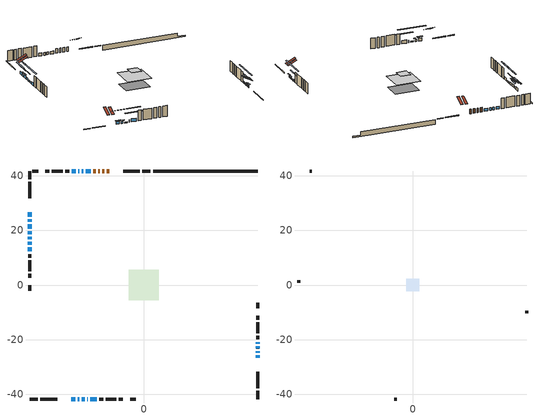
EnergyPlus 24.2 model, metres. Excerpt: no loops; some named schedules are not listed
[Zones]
conditioned space
 floor outside (Floor1 construction): -0.55,-0.55 -0.55,0.55 0.55,0.55 0.55,-0.55 z1.37
 floor outside (Floor2 construction): -0.55,-0.55 -0.55,0.55 0.55,0.55 0.55,-0.55 z1.37
 floor adiabatic (AdiabaticFloorConstruction): -5.54,-5.54 -5.54,5.54 5.54,5.54 5.54,-5.54 z3.81
 floor foundation (Slab1 construction): -5.53,-4.07 -5.53,4.07 5.53,4.07 5.53,-4.07 z-0.76
 wall outside (RimJoist1 construction): 2.47,41.81 -0.5,41.81 / -41.81,-41.81 -38.84,-41.81 / -41.81,41.81 -41.81,38.84 / 41.81,-41.81 41.81,-38.84 z1.37:1.67
 wall outside (RimJoist2 construction): -1.43,41.81 -7.6,41.81 / -37.91,-41.81 -31.73,-41.81 / -41.81,37.91 -41.81,31.73 / 41.81,-37.91 41.81,-31.73 z1.37:1.67
 wall outside (AdiabaticWallConstruction 1): -12.72,41.81 -13.51,41.81 / -14.43,41.81 -15.26,41.81 / -16.19,41.81 -16.76,41.81 / -17.69,41.81 -18.51,41.81 z1.37:3.4
 wall outside (AdiabaticWallConstruction): -19.43,41.81 -21.25,41.81 / -22.18,41.81 -22.69,41.81 / -20.66,-41.81 -20.52,-41.81 / -41.81,13.88 -41.81,12.29 / -23.61,41.81 -24.09,41.81 / -25.02,41.81 -26.43,41.81 z1.37:2.59; -26.62,-41.81 -25.19,-41.81 / -41.81,26.62 -41.81,25.09 z1.37:2.69; -41.81,24.16 -41.81,23.14 z1.37:2.29; 41.81,-26.62 41.81,-25.7 / -41.81,22.22 -41.81,20.69 z1.37:2.64; 41.81,-24.77 41.81,-24.21 z1.37:2.39; -24.27,-41.81 -23.63,-41.81 z1.37:2.26; 41.81,-23.29 41.81,-22.47 / -41.81,15.93 -41.81,14.81 z1.37:2.03; -22.7,-41.81 -21.58,-41.81 z1.37:1.83; -41.81,19.76 -41.81,18.6 z1.37:2.34; -41.81,17.67 -41.81,16.85 z1.37:2.01; 41.81,-21.55 41.81,-20.91 z1.37:2.31; -19.59,-41.81 -17.3,-41.81 z1.37:2.79
 wall outside (Wall1 construction): -27.36,41.81 -28.79,41.81 / -16.38,-41.81 -14.94,-41.81 / -41.81,11.37 -41.81,9.93 / 41.81,-19.98 41.81,-18.55 z1.37:6.25
 wall outside (Wall2 construction): -29.72,41.81 -33.69,41.81 / -14.01,-41.81 -10.05,-41.81 / -41.81,9 -41.81,5.04 / 41.81,-17.62 41.81,-13.65 z1.37:6.25
 wall outside (Wall3 construction): -34.62,41.81 -36.06,41.81 / -9.12,-41.81 -7.68,-41.81 / -41.81,4.11 -41.81,2.67 / 41.81,-12.72 41.81,-11.28 z1.37:6.25
 wall outside (Wall5 construction): -38.77,41.81 -40.88,41.81 / -4.96,-41.81 -2.85,-41.81 / -41.81,-0.05 -41.81,-2.16 / 41.81,-8.57 41.81,-6.46 z1.37:6.25
 wall foundation (FoundationWall1 construction): 3.4,41.81,-0.76 3.4,41.81,1.37 37.97,41.81,1.37 37.97,41.81,-0.11 41.81,41.81,-0.11 41.81,41.81,-0.76
 window (WindowConstruction 11): -19.44,41.81 -21.25,41.81 z1.37:2.59
 window (WindowConstruction 4): -26.62,-41.81 -25.19,-41.81 z1.37:2.69
 window (WindowConstruction 5): -41.81,26.62 -41.81,25.09 z1.37:2.69
 window (WindowConstruction 6): -41.81,24.16 -41.81,23.15 z1.37:2.28
 window (WindowConstruction 7): 41.81,-26.62 41.81,-25.7 z1.37:2.64
 window (WindowConstruction 8): 41.81,-24.77 41.81,-24.22 z1.37:2.38
 window (WindowConstruction 9): -24.26,-41.81 -23.63,-41.81 z1.37:2.26
 window (WindowConstruction 10): -41.81,22.22 -41.81,20.69 z1.37:2.64
 window (WindowConstruction 14): 41.81,-23.29 41.81,-22.47 z1.37:2.03
 window (WindowConstruction 15): -22.18,41.81 -22.68,41.81 z1.37:2.59
 window (WindowConstruction 16): -22.7,-41.81 -21.58,-41.81 z1.37:1.83
 window (WindowConstruction 17): -41.81,19.76 -41.81,18.6 z1.37:2.34
 window (WindowConstruction 18): -41.81,17.67 -41.81,16.85 z1.37:2
 window (WindowConstruction 19): -41.81,15.92 -41.81,14.81 z1.37:2.03
 window (WindowConstruction 12): -20.65,-41.81 -20.52,-41.81 z1.37:2.59
 window (WindowConstruction 13): -41.81,13.88 -41.81,12.3 z1.37:2.59
 window (WindowConstruction): 41.81,-21.54 41.81,-20.91 z1.37:2.31
 window (WindowConstruction 1): -23.61,41.81 -24.09,41.81 z1.37:2.59
 window (WindowConstruction 2): -25.02,41.81 -26.43,41.81 z1.37:2.59
 window (WindowConstruction 3): -19.59,-41.81 -17.31,-41.81 z1.37:2.79
 door (Door): -12.72,41.81 -13.5,41.81 z1.37:3.4
 door (Door 1): -14.43,41.81 -15.26,41.81 z1.37:3.4
 door (Door 2): -16.19,41.81 -16.76,41.81 z1.37:3.4
 door (Door 3): -17.69,41.81 -18.51,41.81 z1.37:3.4
 ceiling adiabatic (AdiabaticFloorConstruction): 5.54,-5.54 5.54,5.54 -5.54,5.54 -5.54,-5.54 z3.81
 roof outside (Roof2 construction): -11.79,41.81,6.25 -11.79,37.82,8.24 -10.67,37.82,8.24 -10.67,41.81,6.25; -27.55,-41.81,6.25 -27.55,-37.82,8.24 -28.66,-37.82,8.24 -28.66,-41.81,6.25; -41.81,27.55,6.25 -37.82,27.55,8.24 -37.82,28.66,8.24 -41.81,28.66,6.25; 41.81,-27.55,6.25 37.82,-27.55,8.24 37.82,-28.66,8.24 41.81,-28.66,6.25
attic - vented
 floor to conditioned space (Floor3 construction Reversed): -2.3,-2.3 -2.3,2.3 2.3,2.3 2.3,-2.3 z6.25
 wall outside (Wall4 construction): -36.99,41.81 -37.84,41.81 / -6.75,-41.81 -5.89,-41.81 / -41.81,1.74 -41.81,0.88 / 41.81,-10.35 41.81,-9.49 z1.37:6.25
 roof outside (Roof1 construction): -9.74,41.81,6.25 -9.74,37.46,8.42 -8.53,37.46,8.42 -8.53,41.81,6.25; -29.59,-41.81,6.25 -29.59,-37.46,8.42 -30.81,-37.46,8.42 -30.81,-41.81,6.25; -41.81,29.59,6.25 -37.46,29.59,8.42 -37.46,30.81,8.42 -41.81,30.81,6.25; 41.81,-29.59,6.25 37.46,-29.59,8.42 37.46,-30.81,8.42 41.81,-30.81,6.25
shading: -24.58,-41.81 -27.23,-41.81 -27.23,-42.42 -24.58,-42.42 z3.3; -41.81,22.04 -41.81,29.67 -42.27,29.67 -42.27,22.04 z5.74; -41.81,20.09 -41.81,27.21 -42.27,27.21 -42.27,20.09 z5.34; 41.81,-25.4 41.81,-26.92 42.27,-26.92 42.27,-25.4 z2.94; 41.81,-23.92 41.81,-25.07 42.27,-25.07 42.27,-23.92 z2.68; -23.02,-41.81 -24.87,-41.81 -24.87,-42.27 -23.02,-42.27 z2.87; -41.81,19.78 -41.81,23.13 -42.27,23.13 -42.27,19.78 z3.55; 41.81,-16.37 41.81,-29.39 42.27,-29.39 42.27,-16.37 z8.13; -15.48,-41.81 -28.8,-41.81 -28.8,-42.27 -15.48,-42.27 z7.93; -41.81,15.55 -41.81,22.81 -42.11,22.81 -42.11,15.55 z5.39; -41.81,10.75 -41.81,23.77 -42.27,23.77 -42.27,10.75 z8.1; -41.81,8.71 -41.81,22.02 -42.27,22.02 -42.27,8.71 z8.13; 41.81,-17.86 41.81,-24.6 42.27,-24.6 42.27,-17.86 z5.36; -14.25,-41.81 -22.64,-41.81 -22.64,-42.27 -14.25,-42.27 z5.84
[Building]
Building 1: Terrain=Suburbs
[Site:Location]
Vancouver Intl AP_BC: Latitude {deg}=49.19; Longitude {deg}=-123.18; Time Zone {hr}=-8; Elevation {m}=4; Keep Site Location Information=Yes
[Site:GroundTemperature:Shallow]
8.06451, 6.96315, 6.87495, 7.3976, 9.49575, 11.5841, 13.3946, 14.5416, 14.639, 13.7062, 11.9418, 9.91751
[Site:WaterMainsTemperature]
Calculation Method=Schedule; Temperature Schedule=mains temperature schedule
[Material] Roughness=Rough; Thermal Absorptance=0.9
Name | Thickness {m} | Conductivity {W/m-K} | Density {kg/m3} | Specific Heat {J/kg-K} | Solar Absorptance | Visible Absorptance
asphalt or fiberglass shingles | 0.00635 | 0.162714 | 1121.4 | 1465.45 | 0.4 | 0.4
ceiling loosefill ins | 0.0846667 | 0.0480833 | 16.02 | 1046.75 | 0.7 | 0.7
ceiling stud and cavity | 0.1397 | 0.0955869 | 65.682 | 1177.47 | 0.7 | 0.7
concrete 4.0 in. | 0.1016 | 1.803125 | 2242.8 | 837.4 | 0.7 | 0.7
concrete 8.0 in. | 0.2032 | 1.803125 | 2242.8 | 837.4 | 0.7 | 0.7
door material | 0.04445 | 0.188738 | 512.64 | 1214.23 | 0.7 | 0.7
door material 1 | 0.04445 | 0.20624 | 512.64 | 1214.23 | 0.7 | 0.7
door material 2 | 0.04445 | 0.0639163 | 512.64 | 1214.23 | 0.7 | 0.7
exterior vertical ins | 0.0421978 | 0.029427 | 32.04 | 1214.23 | 0.7 | 0.7
floor covering | 0.0127 | 9.015625 | 54.468 | 1339.84 | 0.6 | 0.6
floor covering 1 | 0.0127 | 0.0433444 | 54.468 | 1339.84 | 0.6 | 0.6
floor rigid ins; wall rigid ins 1 | 0.512978 | 0.029427 | 32.04 | 1214.23 | 0.7 | 0.7
floor stud and cavity | 0.0889 | 0.19016 | 50.32683 | 1063.81 | 0.7 | 0.7
floor stud and cavity 1 | 0.1397 | 1.27559 | 92.3553 | 1139.71 | 0.7 | 0.7
floor stud and cavity 2 | 0.1397 | 1.75129 | 37.0049 | 1207.88 | 0.7 | 0.7
furniture material conditioned space 1 | 0.1524 | 0.115458 | 640.8 | 1214.23 | 0.6 | 0.6
gypsum board | 0.0127 | 0.160291 | 801 | 837.4 | 0.6 | 0.6
gypsum board 1 | 0.0127 | 0.160291 | 801 | 837.4 | 0.7 | 0.7
osb sheathing 0.5 in. | 0.0127 | 0.115458 | 512.64 | 1214.23 | 0.7 | 0.7
osb sheathing 0.75 in. | 0.01905 | 0.115458 | 512.64 | 1214.23 | 0.7 | 0.7
osb sheathing 2.0 in. | 0.0508 | 0.115458 | 512.64 | 1214.23 | 0.7 | 0.7
rim joist stud and cavity | 0.0508 | 0.0310689 | 125.044 | 1163.47 | 0.6 | 0.6
roof stud and cavity | 0.2032 | 0.1192 | 78.34581 | 1123.46 | 0.7 | 0.7
wall rigid ins | 0.103632 | 0.029427 | 32.04 | 1214.23 | 0.7 | 0.7
wall stud and cavity | 0.1397 | 0.111274 | 139.0536 | 1170.24 | 0.7 | 0.7
wall stud and cavity 1 | 0.1397 | 0.102109 | 139.0536 | 1170.24 | 0.7 | 0.7
wall stud and cavity 2 | 0.1397 | 0.106638 | 139.0536 | 1170.24 | 0.7 | 0.7
wall stud and cavity 3 | 0.0889 | 6.1454 | 50.32683 | 1063.81 | 0.6 | 0.6
wall stud and cavity 4 | 0.1397 | 0.568321 | 139.0536 | 1170.24 | 0.7 | 0.7
wall stud and cavity 5 | 0.0889 | 0.380278 | 52.3479 | 1209.89 | 0.7 | 0.7
wall stud and cavity 6 | 0.0889 | 0.391764 | 83.0341 | 1211.67 | 0.7 | 0.7
wood siding | 0.0254 | 0.102417 | 544.68 | 1172.36 | 0.4 | 0.4
wood siding 1 | 0.00254 | 0.102417 | 544.68 | 1172.36 | 0.4 | 0.4
wood siding 2; wood siding 3; wood siding 4 | 0.0254 | 0.102417 | 544.68 | 1172.36 | 0.7 | 0.7
[WindowMaterial:SimpleGlazingSystem]
Name | U-Factor {W/m2-K} | Solar Heat Gain Coefficient
WindowMaterial | 2.174674 | 0.34
WindowMaterial 1 | 2.166157 | 0.34
WindowMaterial 10 | 1.99071 | 0.39
WindowMaterial 11 | 2.146284 | 0.35
WindowMaterial 12 | 2.322302 | 0.33
WindowMaterial 13 | 1.94528 | 0.41
WindowMaterial 14 | 2.370565 | 0.31
WindowMaterial 15 | 2.32628 | 0.32
WindowMaterial 16 | 2.393277 | 0.3
WindowMaterial 17 | 2.1355 | 0.36
WindowMaterial 18 | 2.38022 | 0.3
WindowMaterial 19 | 2.25189 | 0.33
WindowMaterial 2 | 1.76756 | 0.44
WindowMaterial 3 | 1.785731 | 0.43
WindowMaterial 4 | 1.87431 | 0.41
WindowMaterial 5 | 1.98389 | 0.39
WindowMaterial 6 | 2.404633 | 0.29
WindowMaterial 7 | 2.1196 | 0.36
WindowMaterial 8 | 2.3382 | 0.31
WindowMaterial 9 | 2.18773 | 0.34
[Construction]
AdiabaticFloorConstruction: floor stud and cavity 2, floor rigid ins, osb sheathing 0.75 in., floor covering 1
AdiabaticWallConstruction: wood siding 3, wall rigid ins 1, wall stud and cavity 5, gypsum board
AdiabaticWallConstruction 1: wood siding 4, wall rigid ins 1, wall stud and cavity 5, gypsum board
Door; Door 3: door material
Door 1: door material 1
Door 2: door material 2
Floor1 construction: floor stud and cavity, floor covering
Floor2 construction: floor stud and cavity 1, osb sheathing 0.75 in., floor covering 1
Floor3 construction Reversed: gypsum board, ceiling stud and cavity, ceiling loosefill ins
FoundationWall1 construction: concrete 8.0 in., gypsum board 1
furniture construction conditioned space 1: furniture material conditioned space 1
PartitionWallConstruction: gypsum board, wall stud and cavity 6, gypsum board
RimJoist1 construction; RimJoist2 construction: wood siding 2, osb sheathing 2.0 in., rim joist stud and cavity
Roof1 construction: asphalt or fiberglass shingles
Roof2 construction: asphalt or fiberglass shingles, osb sheathing 0.75 in., roof stud and cavity, gypsum board
Slab1 construction: concrete 4.0 in.
Wall1 construction: wood siding, osb sheathing 0.5 in., wall stud and cavity, gypsum board
Wall2 construction: wood siding, osb sheathing 0.5 in., wall stud and cavity 1, gypsum board
Wall3 construction: wood siding, osb sheathing 0.5 in., wall stud and cavity 2, gypsum board
Wall4 construction: wood siding 1, wall stud and cavity 3
Wall5 construction: wood siding, wall rigid ins, osb sheathing 0.5 in., wall stud and cavity 4, gypsum board
WindowConstruction: WindowMaterial
WindowConstruction 1: WindowMaterial 1
WindowConstruction 10: WindowMaterial 10
WindowConstruction 11: WindowMaterial 11
WindowConstruction 12: WindowMaterial 12
WindowConstruction 13: WindowMaterial 13
WindowConstruction 14: WindowMaterial 14
WindowConstruction 15: WindowMaterial 15
WindowConstruction 16: WindowMaterial 16
WindowConstruction 17: WindowMaterial 17
WindowConstruction 18: WindowMaterial 18
WindowConstruction 19: WindowMaterial 19
WindowConstruction 2: WindowMaterial 2
WindowConstruction 3: WindowMaterial 3
WindowConstruction 4: WindowMaterial 4
WindowConstruction 5: WindowMaterial 5
WindowConstruction 6: WindowMaterial 6
WindowConstruction 7: WindowMaterial 7
WindowConstruction 8: WindowMaterial 8
WindowConstruction 9: WindowMaterial 9
[Zone] Multiplier=1; Part of Total Floor Area=Yes
Name | Volume {m3}
attic - vented | 7.26528
conditioned space | 496.5
[Space]
Name | Zone | Volume {m3}
attic - vented 1 | attic - vented | 7.26528
conditioned space 1 | conditioned space | 496.5
[ZoneInfiltration:EffectiveLeakageArea]
infil attic - vented 1: Zone or Space=attic - vented 1; Schedule=Always On Discrete; Effective Air Leakage Area {cm2}=876.414; Stack Coefficient=0.000490455; Wind Coefficient=1.4963e-05
[ZoneMixing]
whole house fan mix: Zone or Space=attic - vented; Schedule=Always On Continuous; Design Flow Rate Calculation Method=Flow/Zone; Design Flow Rate {m3/s}=0; Source Zone or Space=conditioned space
[SurfaceProperty:ExposedFoundationPerimeter]
Slab1: Exposed Perimeter Calculation Method=TotalExposedPerimeter; Total Exposed Perimeter {m}=38.405
[InternalMass] Zone or ZoneList=conditioned space; Space or SpaceList=conditioned space 1
Name | Construction | Surface Area {m2}
furniture mass conditioned space 1 | furniture construction conditioned space 1 | 86.1475
partition wall mass | PartitionWallConstruction | 215.369
[Lights]
interior lighting: Zone or ZoneList or Space or SpaceList=conditioned space 1; Schedule=interior lighting schedule; Design Level Calculation Method=LightingLevel; Lighting Level {W}=343.2; Return Air Fraction=0; Fraction Radiant=0.6; Fraction Visible=0.2; Fraction Replaceable=1
[People]
occupants: Zone or ZoneList or Space or SpaceList=conditioned space 1; Number of People Schedule=occupants schedule; Number of People Calculation Method=People; Number of People=3; Fraction Radiant=0.314171; Sensible Heat Fraction=0.56303; Activity Level Schedule=occupants activity schedule; Carbon Dioxide Generation Rate {m3/s-W}=0; Enable ASHRAE 55 Comfort Warnings=No; Mean Radiant Temperature Calculation Type=EnclosureAveraged
[ElectricEquipment] Zone or ZoneList or Space or SpaceList=conditioned space 1; Design Level Calculation Method=EquipmentLevel
Name | Schedule | Design Level {W} | Fraction Latent | Fraction Radiant | Fraction Lost
clothes dryer | clothes dryer schedule | 140.772 | 0.015 | 0.081 | 0.85
clothes washer | clothes washer schedule | 32.1985 | 0.03 | 0.162 | 0.7
cooking range | cooking range schedule | 215.147 | 0.08 | 0.432 | 0.2
dishwasher | dishwasher schedule | 66.8632 | 0.3 | 0.18 | 0.4
fridge | fridge schedule | 72.9452 | 0 | 0.6 | 0
mech vent bath fan 0 | mech vent bath fan 0 schedule | 50.2 | 0 | 0 | 1
mech vent bath fan 1 | mech vent bath fan 1 schedule | 50.2 | 0 | 0 | 1
mech vent house fan | mech vent house fan schedule | 0 | 0 | 0 | 1
mech vent house fan cfis | mech vent house fan cfis schedule | 0 | 0 | 0 | 0
mech vent range fan 0 | mech vent range fan 0 schedule | 57 | 0 | 0 | 1
misc plug loads | misc plug loads schedule | 494.7 | 0.045 | 0.513 | 0.1
whole house fan | Always On Discrete | 0 | 0 | 0 | 1
[OtherEquipment] Zone or ZoneList or Space or SpaceList=conditioned space 1; Design Level Calculation Method=EquipmentLevel
Name | Fuel Type | Schedule | Design Level {W} | Fraction Latent | Fraction Radiant | Fraction Lost
clothes dryer 1 | Electricity | clothes dryer schedule | 0 | 0.015 | 0.081 | 0.85
cooking range 1 | Electricity | cooking range schedule | 0 | 0.08 | 0.432 | 0.2
general water use latent | None | general water use schedule | 62.594 | 1 | 0 | 0
general water use sensible | None | general water use schedule | -61.6891 | 0 | 0.6 | 0
mech vent house fan latent load | None | Always On Discrete | 0 | 1 | 0 | 0
mech vent house fan sensible load | None | Always On Discrete | 0 | 0 | 0 | 0
water heater energy adjustment1; water heater energy adjustment2 | NaturalGas | Always On Discrete | 0.01 | 0 | 0 | 1
[ZoneInfiltration:DesignFlowRate] Zone or ZoneList or Space or SpaceList=conditioned space 1; Schedule=Always On Discrete; Design Flow Rate Calculation Method=Flow/Zone; Design Flow Rate {m3/s}=0
infil flow; natural vent flow; whole house fan flow
[Foundation:Kiva]
Foundation Kiva 1: Initial Indoor Air Temperature {C}=18; Wall Height Above Grade {m}=1.37002; Wall Depth Below Slab {m}=0.2032; Custom Block Material Name 1=exterior vertical ins; Custom Block Depth 1 {m}=2.13; Custom Block X Position 1 {m}=0.2159; Custom Block Z Position 1 {m}=0
[Foundation:Kiva:Settings]
Soil Conductivity {W/m-K}=0.849921; Soil Density {kg/m3}=1842.3; Soil Specific Heat {J/kg-K}=418.7; Ground Solar Absorptivity=0.9; Ground Thermal Absorptivity=0.9; Ground Surface Roughness {m}=0.03; Far-Field Width {m}=40; Deep-Ground Boundary Condition=ZeroFlux; Deep-Ground Depth {m}=40; Minimum Cell Dimension {m}=0.2; Maximum Cell Growth Coefficient=3; Simulation Timestep=Timestep
[Exterior:Lights]
exterior lighting: Schedule=exterior lighting schedule; Design Level {W}=75.6
[Schedule:Constant]
Name | Hourly Value
Always On Continuous; mech vent house fan schedule; mech vent house fan cfis schedule; Always On Discrete | 1
occupants activity schedule | 117.228
fridge schedule | 0
[Schedule:Week:Daily]
interior lighting schedule Week Rule - Jan1-Jan27: interior lighting schedule day, interior lighting schedule day, interior lighting schedule day, interior lighting schedule day, interior lighting schedule day, interior lighting schedule day, interior lighting schedule day, interior lighting schedule default day, interior lighting schedule default day, interior lighting schedule default day, interior lighting schedule default day, interior lighting schedule default day
interior lighting schedule Week Rule - Jan28-Feb3: interior lighting schedule day, interior lighting schedule day, interior lighting schedule day, interior lighting schedule day, interior lighting schedule day 1, interior lighting schedule day 1, interior lighting schedule day 1, interior lighting schedule default day, interior lighting schedule default day, interior lighting schedule default day, interior lighting schedule default day, interior lighting schedule default day
interior lighting schedule Week Rule - Feb4-Feb24: interior lighting schedule day 1, interior lighting schedule day 1, interior lighting schedule day 1, interior lighting schedule day 1, interior lighting schedule day 1, interior lighting schedule day 1, interior lighting schedule day 1, interior lighting schedule default day, interior lighting schedule default day, interior lighting schedule default day, interior lighting schedule default day, interior lighting schedule default day
interior lighting schedule Week Rule - Feb25-Mar3: interior lighting schedule day 1, interior lighting schedule day 1, interior lighting schedule day 1, interior lighting schedule day 1, interior lighting schedule day 2, interior lighting schedule day 2, interior lighting schedule day 2, interior lighting schedule default day, interior lighting schedule default day, interior lighting schedule default day, interior lighting schedule default day, interior lighting schedule default day
interior lighting schedule Week Rule - Mar4-Mar31: interior lighting schedule day 2, interior lighting schedule day 2, interior lighting schedule day 2, interior lighting schedule day 2, interior lighting schedule day 2, interior lighting schedule day 2, interior lighting schedule day 2, interior lighting schedule default day, interior lighting schedule default day, interior lighting schedule default day, interior lighting schedule default day, interior lighting schedule default day
interior lighting schedule Week Rule - Apr1-Apr28: interior lighting schedule day 3, interior lighting schedule day 3, interior lighting schedule day 3, interior lighting schedule day 3, interior lighting schedule day 3, interior lighting schedule day 3, interior lighting schedule day 3, interior lighting schedule default day, interior lighting schedule default day, interior lighting schedule default day, interior lighting schedule default day, interior lighting schedule default day
interior lighting schedule Week Rule - Apr29-May5: interior lighting schedule day 3, interior lighting schedule day 3, interior lighting schedule day 4, interior lighting schedule day 4, interior lighting schedule day 4, interior lighting schedule day 4, interior lighting schedule day 4, interior lighting schedule default day, interior lighting schedule default day, interior lighting schedule default day, interior lighting schedule default day, interior lighting schedule default day
interior lighting schedule Week Rule - May6-May26: interior lighting schedule day 4, interior lighting schedule day 4, interior lighting schedule day 4, interior lighting schedule day 4, interior lighting schedule day 4, interior lighting schedule day 4, interior lighting schedule day 4, interior lighting schedule default day, interior lighting schedule default day, interior lighting schedule default day, interior lighting schedule default day, interior lighting schedule default day
interior lighting schedule Week Rule - May27-Jun2: interior lighting schedule day 4, interior lighting schedule day 4, interior lighting schedule day 4, interior lighting schedule day 4, interior lighting schedule day 4, interior lighting schedule day 5, interior lighting schedule day 5, interior lighting schedule default day, interior lighting schedule default day, interior lighting schedule default day, interior lighting schedule default day, interior lighting schedule default day
interior lighting schedule Week Rule - Jun3-Jun30: interior lighting schedule day 5, interior lighting schedule day 5, interior lighting schedule day 5, interior lighting schedule day 5, interior lighting schedule day 5, interior lighting schedule day 5, interior lighting schedule day 5, interior lighting schedule default day, interior lighting schedule default day, interior lighting schedule default day, interior lighting schedule default day, interior lighting schedule default day
interior lighting schedule Week Rule - Jul1-Jul28: interior lighting schedule day 6, interior lighting schedule day 6, interior lighting schedule day 6, interior lighting schedule day 6, interior lighting schedule day 6, interior lighting schedule day 6, interior lighting schedule day 6, interior lighting schedule default day, interior lighting schedule default day, interior lighting schedule default day, interior lighting schedule default day, interior lighting schedule default day
interior lighting schedule Week Rule - Jul29-Aug4: interior lighting schedule day 6, interior lighting schedule day 6, interior lighting schedule day 6, interior lighting schedule day 7, interior lighting schedule day 7, interior lighting schedule day 7, interior lighting schedule day 7, interior lighting schedule default day, interior lighting schedule default day, interior lighting schedule default day, interior lighting schedule default day, interior lighting schedule default day
interior lighting schedule Week Rule - Aug5-Aug25: interior lighting schedule day 7, interior lighting schedule day 7, interior lighting schedule day 7, interior lighting schedule day 7, interior lighting schedule day 7, interior lighting schedule day 7, interior lighting schedule day 7, interior lighting schedule default day, interior lighting schedule default day, interior lighting schedule default day, interior lighting schedule default day, interior lighting schedule default day
interior lighting schedule Week Rule - Aug26-Sep1: interior lighting schedule day 7, interior lighting schedule day 7, interior lighting schedule day 7, interior lighting schedule day 7, interior lighting schedule day 7, interior lighting schedule day 7, interior lighting schedule day 8, interior lighting schedule default day, interior lighting schedule default day, interior lighting schedule default day, interior lighting schedule default day, interior lighting schedule default day
interior lighting schedule Week Rule - Sep2-Sep29: interior lighting schedule day 8, interior lighting schedule day 8, interior lighting schedule day 8, interior lighting schedule day 8, interior lighting schedule day 8, interior lighting schedule day 8, interior lighting schedule day 8, interior lighting schedule default day, interior lighting schedule default day, interior lighting schedule default day, interior lighting schedule default day, interior lighting schedule default day
interior lighting schedule Week Rule - Sep30-Oct6: interior lighting schedule day 8, interior lighting schedule day 9, interior lighting schedule day 9, interior lighting schedule day 9, interior lighting schedule day 9, interior lighting schedule day 9, interior lighting schedule day 9, interior lighting schedule default day, interior lighting schedule default day, interior lighting schedule default day, interior lighting schedule default day, interior lighting schedule default day
interior lighting schedule Week Rule - Oct7-Oct27: interior lighting schedule day 9, interior lighting schedule day 9, interior lighting schedule day 9, interior lighting schedule day 9, interior lighting schedule day 9, interior lighting schedule day 9, interior lighting schedule day 9, interior lighting schedule default day, interior lighting schedule default day, interior lighting schedule default day, interior lighting schedule default day, interior lighting schedule default day
interior lighting schedule Week Rule - Oct28-Nov3: interior lighting schedule day 9, interior lighting schedule day 9, interior lighting schedule day 9, interior lighting schedule day 9, interior lighting schedule day 10, interior lighting schedule day 10, interior lighting schedule day 10, interior lighting schedule default day, interior lighting schedule default day, interior lighting schedule default day, interior lighting schedule default day, interior lighting schedule default day
interior lighting schedule Week Rule - Nov4-Nov24: interior lighting schedule day 10, interior lighting schedule day 10, interior lighting schedule day 10, interior lighting schedule day 10, interior lighting schedule day 10, interior lighting schedule day 10, interior lighting schedule day 10, interior lighting schedule default day, interior lighting schedule default day, interior lighting schedule default day, interior lighting schedule default day, interior lighting schedule default day
interior lighting schedule Week Rule - Nov25-Dec1: interior lighting schedule day 10, interior lighting schedule day 10, interior lighting schedule day 10, interior lighting schedule day 10, interior lighting schedule day 10, interior lighting schedule day 10, interior lighting schedule day 11, interior lighting schedule default day, interior lighting schedule default day, interior lighting schedule default day, interior lighting schedule default day, interior lighting schedule default day
interior lighting schedule Week Rule - Dec2-Dec31: interior lighting schedule day 11, interior lighting schedule day 11, interior lighting schedule day 11, interior lighting schedule day 11, interior lighting schedule day 11, interior lighting schedule day 11, interior lighting schedule day 11, interior lighting schedule default day, interior lighting schedule default day, interior lighting schedule default day, interior lighting schedule default day, interior lighting schedule default day
occupants schedule Week Rule - Jan1-Dec31: occupants schedule day, occupants schedule day, occupants schedule day, occupants schedule day, occupants schedule day, occupants schedule day, occupants schedule day, occupants schedule default day, occupants schedule default day, occupants schedule default day, occupants schedule default day, occupants schedule default day
clothes dryer schedule Week Rule - Jan1-Dec31: clothes dryer schedule day, clothes dryer schedule day, clothes dryer schedule day, clothes dryer schedule day, clothes dryer schedule day, clothes dryer schedule day, clothes dryer schedule day, clothes dryer schedule default day, clothes dryer schedule default day, clothes dryer schedule default day, clothes dryer schedule default day, clothes dryer schedule default day
clothes washer schedule Week Rule - Jan1-Dec31: clothes washer schedule day, clothes washer schedule day, clothes washer schedule day, clothes washer schedule day, clothes washer schedule day, clothes washer schedule day, clothes washer schedule day, clothes washer schedule default day, clothes washer schedule default day, clothes washer schedule default day, clothes washer schedule default day, clothes washer schedule default day
cooking range schedule Week Rule - Jan1-Dec31: cooking range schedule day, cooking range schedule day, cooking range schedule day, cooking range schedule day, cooking range schedule day, cooking range schedule day, cooking range schedule day, cooking range schedule default day, cooking range schedule default day, cooking range schedule default day, cooking range schedule default day, cooking range schedule default day
dishwasher schedule Week Rule - Jan1-Dec31: dishwasher schedule day, dishwasher schedule day, dishwasher schedule day, dishwasher schedule day, dishwasher schedule day, dishwasher schedule day, dishwasher schedule day, dishwasher schedule default day, dishwasher schedule default day, dishwasher schedule default day, dishwasher schedule default day, dishwasher schedule default day
mech vent bath fan 0 schedule Week Rule - Jan1-Dec31: mech vent bath fan 0 schedule day, mech vent bath fan 0 schedule day, mech vent bath fan 0 schedule day, mech vent bath fan 0 schedule day, mech vent bath fan 0 schedule day, mech vent bath fan 0 schedule day, mech vent bath fan 0 schedule day, mech vent bath fan 0 schedule default day, mech vent bath fan 0 schedule default day, mech vent bath fan 0 schedule default day, mech vent bath fan 0 schedule default day, mech vent bath fan 0 schedule default day
mech vent bath fan 1 schedule Week Rule - Jan1-Dec31: mech vent bath fan 1 schedule day, mech vent bath fan 1 schedule day, mech vent bath fan 1 schedule day, mech vent bath fan 1 schedule day, mech vent bath fan 1 schedule day, mech vent bath fan 1 schedule day, mech vent bath fan 1 schedule day, mech vent bath fan 1 schedule default day, mech vent bath fan 1 schedule default day, mech vent bath fan 1 schedule default day, mech vent bath fan 1 schedule default day, mech vent bath fan 1 schedule default day
mech vent range fan 0 schedule Week Rule - Jan1-Dec31: mech vent range fan 0 schedule day, mech vent range fan 0 schedule day, mech vent range fan 0 schedule day, mech vent range fan 0 schedule day, mech vent range fan 0 schedule day, mech vent range fan 0 schedule day, mech vent range fan 0 schedule day, mech vent range fan 0 schedule default day, mech vent range fan 0 schedule default day, mech vent range fan 0 schedule default day, mech vent range fan 0 schedule default day, mech vent range fan 0 schedule default day
misc plug loads schedule Week Rule - Jan1-Dec31: misc plug loads schedule day, misc plug loads schedule day, misc plug loads schedule day, misc plug loads schedule day, misc plug loads schedule day, misc plug loads schedule day, misc plug loads schedule day, misc plug loads schedule default day, misc plug loads schedule default day, misc plug loads schedule default day, misc plug loads schedule default day, misc plug loads schedule default day
general water use schedule Week Rule - Jan1-Dec31: general water use schedule day, general water use schedule day, general water use schedule day, general water use schedule day, general water use schedule day, general water use schedule day, general water use schedule day, general water use schedule default day, general water use schedule default day, general water use schedule default day, general water use schedule default day, general water use schedule default day
exterior lighting schedule Week Rule - Jan1-Jan27: exterior lighting schedule day, exterior lighting schedule day, exterior lighting schedule day, exterior lighting schedule day, exterior lighting schedule day, exterior lighting schedule day, exterior lighting schedule day, exterior lighting schedule default day, exterior lighting schedule default day, exterior lighting schedule default day, exterior lighting schedule default day, exterior lighting schedule default day
exterior lighting schedule Week Rule - Jan28-Feb3: exterior lighting schedule day, exterior lighting schedule day, exterior lighting schedule day, exterior lighting schedule day, exterior lighting schedule day 1, exterior lighting schedule day 1, exterior lighting schedule day 1, exterior lighting schedule default day, exterior lighting schedule default day, exterior lighting schedule default day, exterior lighting schedule default day, exterior lighting schedule default day
exterior lighting schedule Week Rule - Feb4-Feb24: exterior lighting schedule day 1, exterior lighting schedule day 1, exterior lighting schedule day 1, exterior lighting schedule day 1, exterior lighting schedule day 1, exterior lighting schedule day 1, exterior lighting schedule day 1, exterior lighting schedule default day, exterior lighting schedule default day, exterior lighting schedule default day, exterior lighting schedule default day, exterior lighting schedule default day
exterior lighting schedule Week Rule - Feb25-Mar3: exterior lighting schedule day 1, exterior lighting schedule day 1, exterior lighting schedule day 1, exterior lighting schedule day 1, exterior lighting schedule day 2, exterior lighting schedule day 2, exterior lighting schedule day 2, exterior lighting schedule default day, exterior lighting schedule default day, exterior lighting schedule default day, exterior lighting schedule default day, exterior lighting schedule default day
[Schedule:Year]
interior lighting schedule: interior lighting schedule Week Rule - Jan1-Jan27, 1, 1, 1, 27, interior lighting schedule Week Rule - Jan28-Feb3, 1, 28, 2, 3, interior lighting schedule Week Rule - Feb4-Feb24, 2, 4, 2, 24, interior lighting schedule Week Rule - Feb25-Mar3, 2, 25, 3, 3, interior lighting schedule Week Rule - Mar4-Mar31, 3, 4, 3, 31, interior lighting schedule Week Rule - Apr1-Apr28, 4, 1, 4, 28, interior lighting schedule Week Rule - Apr29-May5, 4, 29, 5, 5, interior lighting schedule Week Rule - May6-May26, 5, 6, 5, 26, interior lighting schedule Week Rule - May27-Jun2, 5, 27, 6, 2, interior lighting schedule Week Rule - Jun3-Jun30, 6, 3, 6, 30, interior lighting schedule Week Rule - Jul1-Jul28, 7, 1, 7, 28, interior lighting schedule Week Rule - Jul29-Aug4, 7, 29, 8, 4, interior lighting schedule Week Rule - Aug5-Aug25, 8, 5, 8, 25, interior lighting schedule Week Rule - Aug26-Sep1, 8, 26, 9, 1, interior lighting schedule Week Rule - Sep2-Sep29, 9, 2, 9, 29, interior lighting schedule Week Rule - Sep30-Oct6, 9, 30, 10, 6, interior lighting schedule Week Rule - Oct7-Oct27, 10, 7, 10, 27, interior lighting schedule Week Rule - Oct28-Nov3, 10, 28, 11, 3, interior lighting schedule Week Rule - Nov4-Nov24, 11, 4, 11, 24, interior lighting schedule Week Rule - Nov25-Dec1, 11, 25, 12, 1, interior lighting schedule Week Rule - Dec2-Dec31, 12, 2, 12, 31
occupants schedule: occupants schedule Week Rule - Jan1-Dec31, 1, 1, 12, 31
clothes dryer schedule: clothes dryer schedule Week Rule - Jan1-Dec31, 1, 1, 12, 31
clothes washer schedule: clothes washer schedule Week Rule - Jan1-Dec31, 1, 1, 12, 31
cooking range schedule: cooking range schedule Week Rule - Jan1-Dec31, 1, 1, 12, 31
dishwasher schedule: dishwasher schedule Week Rule - Jan1-Dec31, 1, 1, 12, 31
mech vent bath fan 0 schedule: mech vent bath fan 0 schedule Week Rule - Jan1-Dec31, 1, 1, 12, 31
mech vent bath fan 1 schedule: mech vent bath fan 1 schedule Week Rule - Jan1-Dec31, 1, 1, 12, 31
mech vent range fan 0 schedule: mech vent range fan 0 schedule Week Rule - Jan1-Dec31, 1, 1, 12, 31
misc plug loads schedule: misc plug loads schedule Week Rule - Jan1-Dec31, 1, 1, 12, 31
general water use schedule: general water use schedule Week Rule - Jan1-Dec31, 1, 1, 12, 31
exterior lighting schedule: exterior lighting schedule Week Rule - Jan1-Jan27, 1, 1, 1, 27, exterior lighting schedule Week Rule - Jan28-Feb3, 1, 28, 2, 3, exterior lighting schedule Week Rule - Feb4-Feb24, 2, 4, 2, 24, exterior lighting schedule Week Rule - Feb25-Mar3, 2, 25, 3, 3, exterior lighting schedule Week Rule - Mar4-Mar31, 3, 4, 3, 31, exterior lighting schedule Week Rule - Apr1-Apr28, 4, 1, 4, 28, exterior lighting schedule Week Rule - Apr29-May5, 4, 29, 5, 5, exterior lighting schedule Week Rule - May6-May26, 5, 6, 5, 26, exterior lighting schedule Week Rule - May27-Jun2, 5, 27, 6, 2, exterior lighting schedule Week Rule - Jun3-Jun30, 6, 3, 6, 30, exterior lighting schedule Week Rule - Jul1-Jul28, 7, 1, 7, 28, exterior lighting schedule Week Rule - Jul29-Aug4, 7, 29, 8, 4, exterior lighting schedule Week Rule - Aug5-Aug25, 8, 5, 8, 25, exterior lighting schedule Week Rule - Aug26-Sep1, 8, 26, 9, 1, exterior lighting schedule Week Rule - Sep2-Sep29, 9, 2, 9, 29, exterior lighting schedule Week Rule - Sep30-Oct6, 9, 30, 10, 6, exterior lighting schedule Week Rule - Oct7-Oct27, 10, 7, 10, 27, exterior lighting schedule Week Rule - Oct28-Nov3, 10, 28, 11, 3, exterior lighting schedule Week Rule - Nov4-Nov24, 11, 4, 11, 24, exterior lighting schedule Week Rule - Nov25-Dec1, 11, 25, 12, 1, exterior lighting schedule Week Rule - Dec2-Dec31, 12, 2, 12, 31
[Schedule:Compact]
mains temperature schedule: Through: 01/01, For: AllDays, Until: 24:00, 11.375, Through: 01/02, For: AllDays, Until: 24:00, 11.3367, Through: 01/03, For: AllDays, Until: 24:00, 11.2994, Through: 01/04, For: AllDays, Until: 24:00, 11.2628, Through: 01/05, For: AllDays, Until: 24:00, 11.2267, Through: 01/06, For: AllDays, Until: 24:00, 11.1917, Through: 01/07, For: AllDays, Until: 24:00, 11.1578, Through: 01/08, For: AllDays, Until: 24:00, 11.1244, Through: 01/09, For: AllDays, Until: 24:00, 11.0917, Through: 01/10, For: AllDays, Until: 24:00, 11.06, Through: 01/11, For: AllDays, Until: 24:00, 11.0289, Through: 01/12, For: AllDays, Until: 24:00, 10.9989, Through: 01/13, For: AllDays, Until: 24:00, 10.97, Through: 01/14, For: AllDays, Until: 24:00, 10.9417, Through: 01/15, For: AllDays, Until: 24:00, 10.9139, Through: 01/16, For: AllDays, Until: 24:00, 10.8878, Through: 01/17, For: AllDays, Until: 24:00, 10.8622, Through: 01/18, For: AllDays, Until: 24:00, 10.8372, Through: 01/19, For: AllDays, Until: 24:00, 10.8133, Through: 01/20, For: AllDays, Until: 24:00, 10.7906, Through: 01/21, For: AllDays, Until: 24:00, 10.7683, Through: 01/22, For: AllDays, Until: 24:00, 10.7478, Through: 01/23, For: AllDays, Until: 24:00, 10.7272, Through: 01/24, For: AllDays, Until: 24:00, 10.7083, Through: 01/25, For: AllDays, Until: 24:00, 10.69, Through: 01/26, For: AllDays, Until: 24:00, 10.6728, Through: 01/27, For: AllDays, Until: 24:00, 10.6567, Through: 01/28, For: AllDays, Until: 24:00, 10.6411, Through: 01/29, For: AllDays, Until: 24:00, 10.6267, Through: 01/30, For: AllDays, Until: 24:00, 10.6133, Through: 01/31, For: AllDays, Until: 24:00, 10.6011, Through: 02/01, For: AllDays, Until: 24:00, 10.59, Through: 02/02, For: AllDays, Until: 24:00, 10.5794, Through: 02/03, For: AllDays, Until: 24:00, 10.57, Through: 02/04, For: AllDays, Until: 24:00, 10.5617, Through: 02/05, For: AllDays, Until: 24:00, 10.5539, Through: 02/06, For: AllDays, Until: 24:00, 10.5478, Through: 02/07, For: AllDays, Until: 24:00, 10.5422, Through: 02/08, For: AllDays, Until: 24:00, 10.5378, Through: 02/09, For: AllDays, Until: 24:00, 10.5339, Through: 02/10, For: AllDays, Until: 24:00, 10.5317, Through: 02/11, For: AllDays, Until: 24:00, 10.53, Through: 02/12, For: AllDays, Until: 24:00, 10.53, Through: 02/13, For: AllDays, Until: 24:00, 10.5306, Through: 02/14, For: AllDays, Until: 24:00, 10.5317, Through: 02/15, For: AllDays, Until: 24:00, 10.5344, Through: 02/16, For: AllDays, Until: 24:00, 10.5378, Through: 02/17, For: AllDays, Until: 24:00, 10.5428, Through: 02/18, For: AllDays, Until: 24:00, 10.5483, Through: 02/19, For: AllDays, Until: 24:00, 10.5544, Through: 02/20, For: AllDays, Until: 24:00, 10.5622, Through: 02/21, For: AllDays, Until: 24:00, 10.5706, Through: 02/22, For: AllDays, Until: 24:00, 10.5806, Through: 02/23, For: AllDays, Until: 24:00, 10.5911, Through: 02/24, For: AllDays, Until: 24:00, 10.6022, Through: 02/25, For: AllDays, Until: 24:00, 10.615, Through: 02/26, For: AllDays, Until: 24:00, 10.6283, Through: 02/27, For: AllDays, Until: 24:00, 10.6428, Through: 02/28, For: AllDays, Until: 24:00, 10.6583, Through: 03/01, For: AllDays, Until: 24:00, 10.6744, Through: 03/02, For: AllDays, Until: 24:00, 10.6917, Through: 03/03, For: AllDays, Until: 24:00, 10.71, Through: 03/04, For: AllDays, Until: 24:00, 10.7294, Through: 03/05, For: AllDays, Until: 24:00, 10.7494, Through: 03/06, For: AllDays, Until: 24:00, 10.7706, Through: 03/07, For: AllDays, Until: 24:00, 10.7928, Through: 03/08, For: AllDays, Until: 24:00, 10.8161, Through: 03/09, For: AllDays, Until: 24:00, 10.84, Through: 03/10, For: AllDays, Until: 24:00, 10.8644, Through: 03/11, For: AllDays, Until: 24:00, 10.8906, Through: 03/12, For: AllDays, Until: 24:00, 10.9167, Through: 03/13, For: AllDays, Until: 24:00, 10.9444, Through: 03/14, For: AllDays, Until: 24:00, 10.9728, Through: 03/15, For: AllDays, Until: 24:00, 11.0022, Through: 03/16, For: AllDays, Until: 24:00, 11.0322, Through: 03/17, For: AllDays, Until: 24:00, 11.0633, Through: 03/18, For: AllDays, Until: 24:00, 11.095, Through: 03/19, For: AllDays, Until: 24:00, 11.1278, Through: 03/20, For: AllDays, Until: 24:00, 11.1611, Through: 03/21, For: AllDays, Until: 24:00, 11.1956, Through: 03/22, For: AllDays, Until: 24:00, 11.2306, Through: 03/23, For: AllDays, Until: 24:00, 11.2667, Through: 03/24, For: AllDays, Until: 24:00, 11.3033, Through: 03/25, For: AllDays, Until: 24:00, 11.3406, Through: 03/26, For: AllDays, Until: 24:00, 11.3789, Through: 03/27, For: AllDays, Until: 24:00, 11.4178, Through: 03/28, For: AllDays, Until: 24:00, 11.4572, Through: 03/29, For: AllDays, Until: 24:00, 11.4978, Through: 03/30, For: AllDays, Until: 24:00, 11.5389, Through: 03/31, For: AllDays, Until: 24:00, 11.5811, Through: 04/01, For: AllDays, Until: 24:00, 11.6233, Through: 04/02, For: AllDays, Until: 24:00, 11.6667, Through: 04/03, For: AllDays, Until: 24:00, 11.7106, Through: 04/04, For: AllDays, Until: 24:00, 11.755, Through: 04/05, For: AllDays, Until: 24:00, 11.8006, Through: 04/06, For: AllDays, Until: 24:00, 11.8461, Through: 04/07, For: AllDays, Until: 24:00, 11.8928, Through: 04/08, For: AllDays, Until: 24:00, 11.9394, Through: 04/09, For: AllDays, Until: 24:00, 11.9872, Through: 04/10, For: AllDays, Until: 24:00, 12.0356, Through: 04/11, For: AllDays, Until: 24:00, 12.0844, Through: 04/12, For: AllDays, Until: 24:00, 12.1333, Through: 04/13, For: AllDays, Until: 24:00, 12.1833, Through: 04/14, For: AllDays, Until: 24:00, 12.2339, Through: 04/15, For: AllDays, Until: 24:00, 12.2844, Through: 04/16, For: AllDays, Until: 24:00, 12.3361, Through: 04/17, For: AllDays, Until: 24:00, 12.3878, Through: 04/18, For: AllDays, Until: 24:00, 12.44, Through: 04/19, For: AllDays, Until: 24:00, 12.4928, Through: 04/20, For: AllDays, Until: 24:00, 12.5456, Through: 04/21, For: AllDays, Until: 24:00, 12.5994, Through: 04/22, For: AllDays, Until: 24:00, 12.6533, Through: 04/23, For: AllDays, Until: 24:00, 12.7072, Through: 04/24, For: AllDays, Until: 24:00, 12.7622, Through: 04/25, For: AllDays, Until: 24:00, 12.8172, Through: 04/26, For: AllDays, Until: 24:00, 12.8722, Through: 04/27, For: AllDays, Until: 24:00, 12.9278, Through: 04/28, For: AllDays, Until: 24:00, 12.9839, Through: 04/29, For: AllDays, Until: 24:00, 13.04, Through: 04/30, For: AllDays, Until: 24:00, 13.0961, Through: 05/01, For: AllDays, Until: 24:00, 13.1533, Through: 05/02, For: AllDays, Until: 24:00, 13.21, Through: 05/03, For: AllDays, Until: 24:00, 13.2672, Through: 05/04, For: AllDays, Until: 24:00, 13.3244, Through: 05/05, For: AllDays, Until: 24:00, 13.3817, Through: 05/06, For: AllDays, Until: 24:00, 13.4394, Through: 05/07, For: AllDays, Until: 24:00, 13.4972, Through: 05/08, For: AllDays, Until: 24:00, 13.555, Through: 05/09, For: AllDays, Until: 24:00, 13.6133, Through: 05/10, For: AllDays, Until: 24:00, 13.6711, Through: 05/11, For: AllDays, Until: 24:00, 13.7294, Through: 05/12, For: AllDays, Until: 24:00, 13.7878, Through: 05/13, For: AllDays, Until: 24:00, 13.8461, Through: 05/14, For: AllDays, Until: 24:00, 13.9044, Through: 05/15, For: AllDays, Until: 24:00, 13.9628, Through: 05/16, For: AllDays, Until: 24:00, 14.0211, Through: 05/17, For: AllDays, Until: 24:00, 14.0789, Through: 05/18, For: AllDays, Until: 24:00, 14.1372, Through: 05/19, For: AllDays, Until: 24:00, 14.1956, Through: 05/20, For: AllDays, Until: 24:00, 14.2533, Through: 05/21, For: AllDays, Until: 24:00, 14.3117, Through: 05/22, For: AllDays, Until: 24:00, 14.3694, Through: 05/23, For: AllDays, Until: 24:00, 14.4272, Through: 05/24, For: AllDays, Until: 24:00, 14.4844, Through: 05/25, For: AllDays, Until: 24:00, 14.5422, Through: 05/26, For: AllDays, Until: 24:00, 14.5994, Through: 05/27, For: AllDays, Until: 24:00, 14.6561, Through: 05/28, For: AllDays, Until: 24:00, 14.7128, Through: 05/29, For: AllDays, Until: 24:00, 14.7694, Through: 05/30, For: AllDays, Until: 24:00, 14.8261, Through: 05/31, For: AllDays, Until: 24:00, 14.8817, Through: 06/01, For: AllDays, Until: 24:00, 14.9378, Through: 06/02, For: AllDays, Until: 24:00, 14.9933, Through: 06/03, For: AllDays, Until: 24:00, 15.0483, Through: 06/04, For: AllDays, Until: 24:00, 15.1028, Through: 06/05, For: AllDays, Until: 24:00, 15.1572, Through: 06/06, For: AllDays, Until: 24:00, 15.2117, Through: 06/07, For: AllDays, Until: 24:00, 15.265, Through: 06/08, For: AllDays, Until: 24:00, 15.3183, Through: 06/09, For: AllDays, Until: 24:00, 15.3711, Through: 06/10, For: AllDays, Until: 24:00, 15.4239, Through: 06/11, For: AllDays, Until: 24:00, 15.4756, Through: 06/12, For: AllDays, Until: 24:00, 15.5272, Through: 06/13, For: AllDays, Until: 24:00, 15.5783, Through: 06/14, For: AllDays, Until: 24:00, 15.6289, Through: 06/15, For: AllDays, Until: 24:00, 15.6789, Through: 06/16, For: AllDays, Until: 24:00, 15.7283, Through: 06/17, For: AllDays, Until: 24:00, 15.7772, Through: 06/18, For: AllDays, Until: 24:00, 15.8261, Through: 06/19, For: AllDays, Until: 24:00, 15.8739, Through: 06/20, For: AllDays, Until: 24:00, 15.9211, Through: 06/21, For: AllDays, Until: 24:00, 15.9678, Through: 06/22, For: AllDays, Until: 24:00, 16.0139, Through: 06/23, For: AllDays, Until: 24:00, 16.0594, Through: 06/24, For: AllDays, Until: 24:00, 16.1044, Through: 06/25, For: AllDays, Until: 24:00, 16.1483, Through: 06/26, For: AllDays, Until: 24:00, 16.1922, Through: 06/27, For: AllDays, Until: 24:00, 16.235, Through: 06/28, For: AllDays, Until: 24:00, 16.2772, Through: 06/29, For: AllDays, Until: 24:00, 16.3183, Through: 06/30, For: AllDays, Until: 24:00, 16.3594, Through: 07/01, For: AllDays, Until: 24:00, 16.3994, Through: 07/02, For: AllDays, Until: 24:00, 16.4389, Through: 07/03, For: AllDays, Until: 24:00, 16.4772, Through: 07/04, For: AllDays, Until: 24:00, 16.515, Through: 07/05, For: AllDays, Until: 24:00, 16.5522, Through: 07/06, For: AllDays, Until: 24:00, 16.5883, Through: 07/07, For: AllDays, Until: 24:00, 16.6239, Through: 07/08, For: AllDays, Until: 24:00, 16.6583, Through: 07/09, For: AllDays, Until: 24:00, 16.6922, Through: 07/10, For: AllDays, Until: 24:00, 16.7256, Through: 07/11, For: AllDays, Until: 24:00, 16.7578, Through: 07/12, For: AllDays, Until: 24:00, 16.7889, Through: 07/13, For: AllDays, Until: 24:00, 16.8194, Through: 07/14, For: AllDays, Until: 24:00, 16.8489, Through: 07/15, For: AllDays, Until: 24:00, 16.8778, Through: 07/16, For: AllDays, Until: 24:00, 16.9056, Through: 07/17, For: AllDays, Until: 24:00, 16.9328, Through: 07/18, For: AllDays, Until: 24:00, 16.9589, Through: 07/19, For: AllDays, Until: 24:00, 16.9839, Through: 07/20, For: AllDays, Until: 24:00, 17.0083, Through: 07/21, For: AllDays, Until: 24:00, 17.0317, Through: 07/22, For: AllDays, Until: 24:00, 17.0544, Through: 07/23, For: AllDays, Until: 24:00, 17.0761, Through: 07/24, For: AllDays, Until: 24:00, 17.0967, Through: 07/25, For: AllDays, Until: 24:00, 17.1161, Through: 07/26, For: AllDays, Until: 24:00, 17.135, Through: 07/27, For: AllDays, Until: 24:00, 17.1528, Through: 07/28, For: AllDays, Until: 24:00, 17.1694, Through: 07/29, For: AllDays, Until: 24:00, 17.1856, Through: 07/30, For: AllDays, Until: 24:00, 17.2, Through: 07/31, For: AllDays, Until: 24:00, 17.2144, Through: 08/01, For: AllDays, Until: 24:00, 17.2272, Through: 08/02, For: AllDays, Until: 24:00, 17.2389, Through: 08/03, For: AllDays, Until: 24:00, 17.25, Through: 08/04, For: AllDays, Until: 24:00, 17.26, Through: 08/05, For: AllDays, Until: 24:00, 17.2689, Through: 08/06, For: AllDays, Until: 24:00, 17.2772, Through: 08/07, For: AllDays, Until: 24:00, 17.2839, Through: 08/08, For: AllDays, Until: 24:00, 17.29, Through: 08/09, For: AllDays, Until: 24:00, 17.295, Through: 08/10, For: AllDays, Until: 24:00, 17.2989, Through: 08/11, For: AllDays, Until: 24:00, 17.3022, Through: 08/12, For: AllDays, Until: 24:00, 17.3039, Through: 08/13, For: AllDays, Until: 24:00, 17.305, Through: 08/14, For: AllDays, Until: 24:00, 17.305, Through: 08/15, For: AllDays, Until: 24:00, 17.3039, Through: 08/16, For: AllDays, Until: 24:00, 17.3022, Through: 08/17, For: AllDays, Until: 24:00, 17.2989, Through: 08/18, For: AllDays, Until: 24:00, 17.295, Through: 08/19, For: AllDays, Until: 24:00, 17.29, Through: 08/20, For: AllDays, Until: 24:00, 17.2839, Through: 08/21, For: AllDays, Until: 24:00, 17.2772, Through: 08/22, For: AllDays, Until: 24:00, 17.2689, Through: 08/23, For: AllDays, Until: 24:00, 17.26, Through: 08/24, For: AllDays, Until: 24:00, 17.25, Through: 08/25, For: AllDays, Until: 24:00, 17.2394, Through: 08/26, For: AllDays, Until: 24:00, 17.2272, Through: 08/27, For: AllDays, Until: 24:00, 17.2144, Through: 08/28, For: AllDays, Until: 24:00, 17.2006, Through: 08/29, For: AllDays, Until: 24:00, 17.1856, Through: 08/30, For: AllDays, Until: 24:00, 17.1694, Through: 08/31, For: AllDays, Until: 24:00, 17.1528, Through: 09/01, For: AllDays, Until: 24:00, 17.135, Through: 09/02, For: AllDays, Until: 24:00, 17.1161, Through: 09/03, For: AllDays, Until: 24:00, 17.0967, Through: 09/04, For: AllDays, Until: 24:00, 17.0761, Through: 09/05, For: AllDays, Until: 24:00, 17.0544, Through: 09/06, For: AllDays, Until: 24:00, 17.0322, Through: 09/07, For: AllDays, Until: 24:00, 17.0089, Through: 09/08, For: AllDays, Until: 24:00, 16.9844, Through: 09/09, For: AllDays, Until: 24:00, 16.9589, Through: 09/10, For: AllDays, Until: 24:00, 16.9328, Through: 09/11, For: AllDays, Until: 24:00, 16.9061, Through: 09/12, For: AllDays, Until: 24:00, 16.8783, Through: 09/13, For: AllDays, Until: 24:00, 16.8494, Through: 09/14, For: AllDays, Until: 24:00, 16.8194, Through: 09/15, For: AllDays, Until: 24:00, 16.7894, Through: 09/16, For: AllDays, Until: 24:00, 16.7578, Through: 09/17, For: AllDays, Until: 24:00, 16.7256, Through: 09/18, For: AllDays, Until: 24:00, 16.6928, Through: 09/19, For: AllDays, Until: 24:00, 16.6589, Through: 09/20, For: AllDays, Until: 24:00, 16.6239, Through: 09/21, For: AllDays, Until: 24:00, 16.5889, Through: 09/22, For: AllDays, Until: 24:00, 16.5522, Through: 09/23, For: AllDays, Until: 24:00, 16.5156, Through: 09/24, For: AllDays, Until: 24:00, 16.4778, Through: 09/25, For: AllDays, Until: 24:00, 16.4389, Through: 09/26, For: AllDays, Until: 24:00, 16.3994, Through: 09/27, For: AllDays, Until: 24:00, 16.3594, Through: 09/28, For: AllDays, Until: 24:00, 16.3189, Through: 09/29, For: AllDays, Until: 24:00, 16.2772, Through: 09/30, For: AllDays, Until: 24:00, 16.235, Through: 10/01, For: AllDays, Until: 24:00, 16.1922, Through: 10/02, For: AllDays, Until: 24:00, 16.1489, Through: 10/03, For: AllDays, Until: 24:00, 16.1044, Through: 10/04, For: AllDays, Until: 24:00, 16.06, Through: 10/05, For: AllDays, Until: 24:00, 16.0144, Through: 10/06, For: AllDays, Until: 24:00, 15.9683, Through: 10/07, For: AllDays, Until: 24:00, 15.9217, Through: 10/08, For: AllDays, Until: 24:00, 15.8744, Through: 10/09, For: AllDays, Until: 24:00, 15.8261, Through: 10/10, For: AllDays, Until: 24:00, 15.7778, Through: 10/11, For: AllDays, Until: 24:00, 15.7289, Through: 10/12, For: AllDays, Until: 24:00, 15.6794, Through: 10/13, For: AllDays, Until: 24:00, 15.6294, Through: 10/14, For: AllDays, Until: 24:00, 15.5789, Through: 10/15, For: AllDays, Until: 24:00, 15.5278, Through: 10/16, For: AllDays, Until: 24:00, 15.4761, Through: 10/17, For: AllDays, Until: 24:00, 15.4244, Through: 10/18, For: AllDays, Until: 24:00, 15.3717, Through: 10/19, For: AllDays, Until: 24:00, 15.3189, Through: 10/20, For: AllDays, Until: 24:00, 15.2656, Through: 10/21, For: AllDays, Until: 24:00, 15.2117, Through: 10/22, For: AllDays, Until: 24:00, 15.1578, Through: 10/23, For: AllDays, Until: 24:00, 15.1033, Through: 10/24, For: AllDays, Until: 24:00, 15.0489, Through: 10/25, For: AllDays, Until: 24:00, 14.9933, Through: 10/26, For: AllDays, Until: 24:00, 14.9383, Through: 10/27, For: AllDays, Until: 24:00, 14.8822, Through: 10/28, For: AllDays, Until: 24:00, 14.8261, Through: 10/29, For: AllDays, Until: 24:00, 14.77, Through: 10/30, For: AllDays, Until: 24:00, 14.7133, Through: 10/31, For: AllDays, Until: 24:00, 14.6567, Through: 11/01, For: AllDays, Until: 24:00, 14.5994, Through: 11/02, For: AllDays, Until: 24:00, 14.5428, Through: 11/03, For: AllDays, Until: 24:00, 14.485, Through: 11/04, For: AllDays, Until: 24:00, 14.4278, Through: 11/05, For: AllDays, Until: 24:00, 14.37, Through: 11/06, For: AllDays, Until: 24:00, 14.3122, Through: 11/07, For: AllDays, Until: 24:00, 14.2539, Through: 11/08, For: AllDays, Until: 24:00, 14.1961, Through: 11/09, For: AllDays, Until: 24:00, 14.1378, Through: 11/10, For: AllDays, Until: 24:00, 14.0794, Through: 11/11, For: AllDays, Until: 24:00, 14.0217, Through: 11/12, For: AllDays, Until: 24:00, 13.9633, Through: 11/13, For: AllDays, Until: 24:00, 13.905, Through: 11/14, For: AllDays, Until: 24:00, 13.8467, Through: 11/15, For: AllDays, Until: 24:00, 13.7883, Through: 11/16, For: AllDays, Until: 24:00, 13.73, Through: 11/17, For: AllDays, Until: 24:00, 13.6717, Through: 11/18, For: AllDays, Until: 24:00, 13.6139, Through: 11/19, For: AllDays, Until: 24:00, 13.5556, Through: 11/20, For: AllDays, Until: 24:00, 13.4978, Through: 11/21, For: AllDays, Until: 24:00, 13.44, Through: 11/22, For: AllDays, Until: 24:00, 13.3822, Through: 11/23, For: AllDays, Until: 24:00, 13.325, Through: 11/24, For: AllDays, Until: 24:00, 13.2678, Through: 11/25, For: AllDays, Until: 24:00, 13.2106, Through: 11/26, For: AllDays, Until: 24:00, 13.1533, Through: 11/27, For: AllDays, Until: 24:00, 13.0967, Through: 11/28, For: AllDays, Until: 24:00, 13.0406, Through: 11/29, For: AllDays, Until: 24:00, 12.9844, Through: 11/30, For: AllDays, Until: 24:00, 12.9283, Through: 12/01, For: AllDays, Until: 24:00, 12.8728, Through: 12/02, For: AllDays, Until: 24:00, 12.8172, Through: 12/03, For: AllDays, Until: 24:00, 12.7622, Through: 12/04, For: AllDays, Until: 24:00, 12.7078, Through: 12/05, For: AllDays, Until: 24:00, 12.6533, Through: 12/06, For: AllDays, Until: 24:00, 12.5994, Through: 12/07, For: AllDays, Until: 24:00, 12.5461, Through: 12/08, For: AllDays, Until: 24:00, 12.4928, Through: 12/09, For: AllDays, Until: 24:00, 12.4406, Through: 12/10, For: AllDays, Until: 24:00, 12.3883, Through: 12/11, For: AllDays, Until: 24:00, 12.3361, Through: 12/12, For: AllDays, Until: 24:00, 12.285, Through: 12/13, For: AllDays, Until: 24:00, 12.2339, Through: 12/14, For: AllDays, Until: 24:00, 12.1839, Through: 12/15, For: AllDays, Until: 24:00, 12.1339, Through: 12/16, For: AllDays, Until: 24:00, 12.0844, Through: 12/17, For: AllDays, Until: 24:00, 12.0361, Through: 12/18, For: AllDays, Until: 24:00, 11.9878, Through: 12/19, For: AllDays, Until: 24:00, 11.94, Through: 12/20, For: AllDays, Until: 24:00, 11.8933, Through: 12/21, For: AllDays, Until: 24:00, 11.8467, Through: 12/22, For: AllDays, Until: 24:00, 11.8006, Through: 12/23, For: AllDays, Until: 24:00, 11.7556, Through: 12/24, For: AllDays, Until: 24:00, 11.7111, Through: 12/25, For: AllDays, Until: 24:00, 11.6672, Through: 12/26, For: AllDays, Until: 24:00, 11.6239, Through: 12/27, For: AllDays, Until: 24:00, 11.5811, Through: 12/28, For: AllDays, Until: 24:00, 11.5394, Through: 12/29, For: AllDays, Until: 24:00, 11.4983, Through: 12/30, For: AllDays, Until: 24:00, 11.4578, Through: 12/31, For: AllDays, Until: 24:00, 11.4183
